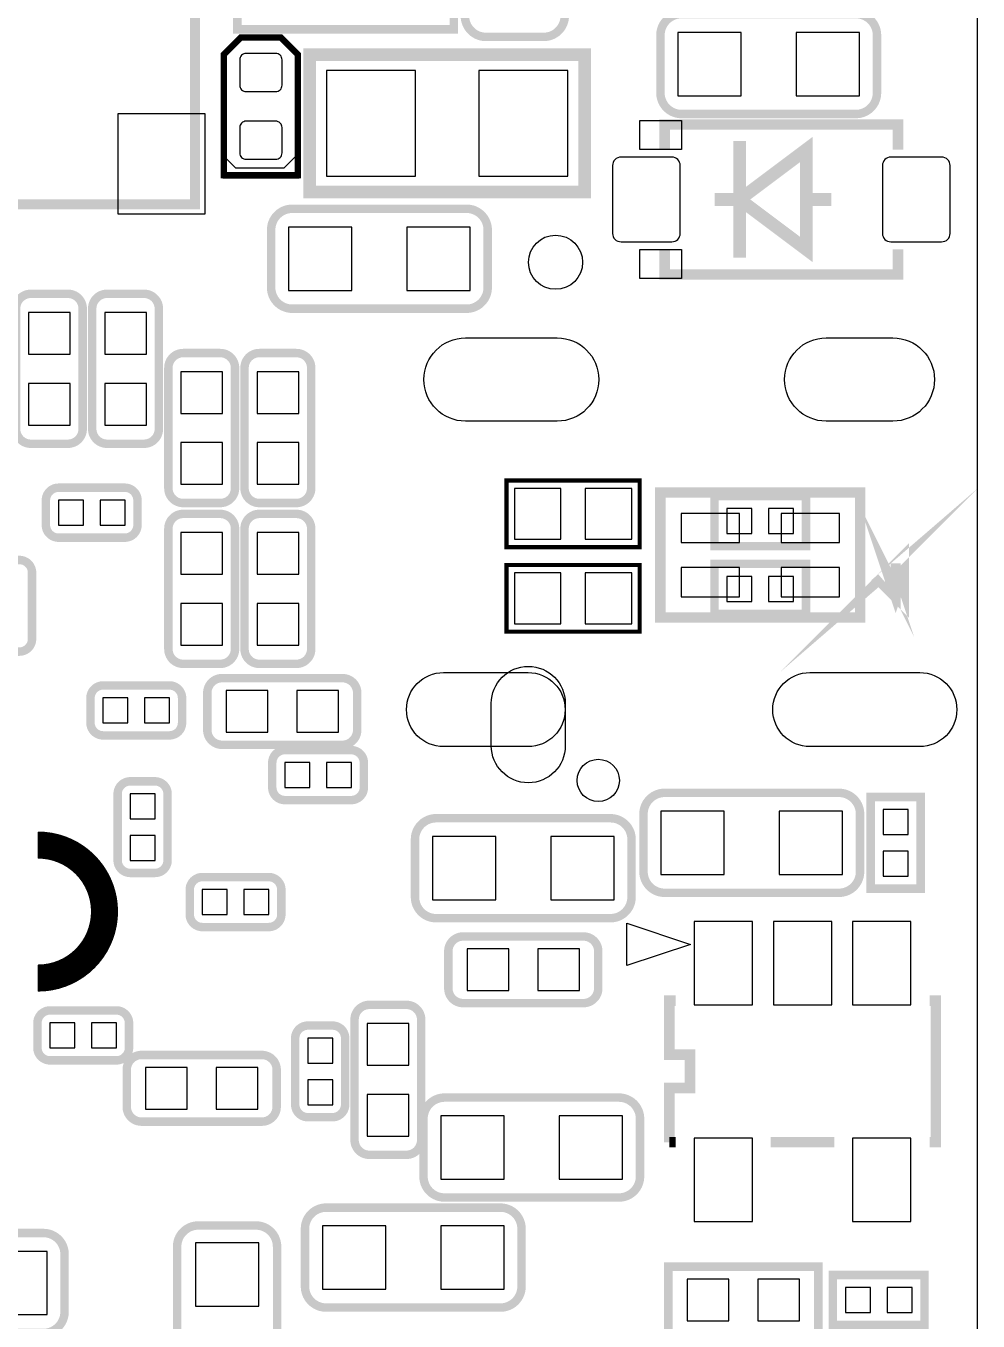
# Model space of a CAD drawing. Extents: x 49.7 to 79.7, y 45.3 to 110.3.
# Drawn here: x 68.3 to 79.73, y 83.67 to 99.21 of the extents above; entities that cross this region are included whole.
import ezdxf

# ---------------------------------------------------------------- set-up
doc = ezdxf.new("R2010")
doc.units = 0
for name, color, linetype in [('BG_OUTLINE', 5, 'CONTINUOUS'), ('BG_SILKSCREEN_BOTTOM', 122, 'CONTINUOUS'), ('PG_NEW-SILK-BOTTOM', 4, 'CONTINUOUS'), ('PG_SILKSCREEN_BOTTOM', 122, 'CONTINUOUS'), ('PIN_BOTTOM', 12, 'CONTINUOUS')]:
    doc.layers.add(name, color=color, linetype=linetype)

msp = doc.modelspace()

# ---------------------------------------------------------------- linework, layer by layer
at = {"layer": 'BG_OUTLINE'}
msp.add_lwpolyline([(49.71415, 107.799378, -0.414244), (52.193952, 110.278926), (77.254354, 110.278926, -0.414214), (79.719678, 107.813602), (79.719678, 47.804578, -0.444754), (76.917296, 45.277278), (52.171854, 45.277278, -0.414183), (49.71415, 47.734728)], format="xyb", close=True, dxfattribs=at)
at = {"layer": 'BG_SILKSCREEN_BOTTOM', "const_width": 0.009652}
for points in [[(68.44411, 89.538556), (68.44411, 89.223342)], [(68.44411, 87.942674), (68.44411, 87.627206)]]:
    msp.add_lwpolyline(points, dxfattribs=at)
for points in [[(68.44411, 87.627206, 0.199112), (69.11975, 87.907368, 0.199107), (69.399658, 88.583008, 0.199112), (69.11975, 89.258648, 0.199112), (68.44411, 89.538556)], [(68.44411, 87.636858, 0.198858), (69.113146, 87.913972, 0.19894), (69.39026, 88.583008, 0.198917), (69.113146, 89.25179, 0.198917), (68.44411, 89.528904)], [(68.44411, 87.641684, 0.198604), (69.110352, 87.91702, 0.198491), (69.385434, 88.583008, 0.198713), (69.110352, 89.248234, 0.199144), (68.44411, 89.524332)], [(68.44411, 87.64651, 0.198926), (69.106542, 87.92083, 0.198867), (69.380608, 88.583008, 0.198853), (69.106542, 89.245186, 0.198912), (68.44411, 89.519506)], [(68.44411, 87.651336, 0.198364), (69.103748, 87.923624, 0.198332), (69.376036, 88.583008, 0.19874), (69.103748, 89.241376, 0.199189), (68.44411, 89.514934)], [(68.44411, 87.656162, 0.198758), (69.099684, 87.927434, 0.198722), (69.37121, 88.583008, 0.198731), (69.099684, 89.238582, 0.198735), (68.44411, 89.510108)], [(68.44411, 87.660734, 0.198355), (69.09689, 87.930228, 0.198368), (69.366384, 88.583008, 0.198527), (69.09689, 89.234772, 0.198908), (68.44411, 89.505282)], [(68.44411, 87.66556, 0.198672), (69.09308, 87.934038, 0.198754), (69.361558, 88.583008, 0.198722), (69.09308, 89.231724, 0.198726), (68.44411, 89.500456)], [(68.44411, 87.670386, 0.198577), (69.089524, 87.937086, 0.198867), (69.356732, 88.583008, 0.19908), (69.089524, 89.228168, 0.199135), (68.44411, 89.495376)], [(68.44411, 87.675212, 0.198763), (69.086476, 87.940896, 0.198645), (69.35216, 88.583008, 0.198672), (69.086476, 89.22512, 0.19874), (68.44411, 89.490804)], [(68.44411, 87.680038, 0.198477), (69.082666, 87.94369, 0.198944), (69.347334, 88.583008, 0.199112), (69.082666, 89.22131, 0.199185), (68.44411, 89.486232)], [(68.44411, 87.684864, 0.198599), (69.079618, 87.947754, 0.198468), (69.342508, 88.583008, 0.198976), (69.079618, 89.217754, 0.199307), (68.44411, 89.481152)], [(68.44411, 87.689436, 0.199153), (69.075808, 87.951564, 0.199062), (69.337682, 88.583008, 0.199112), (69.075808, 89.214706, 0.199116), (68.44411, 89.47658)], [(68.44411, 87.694516, 0.198491), (69.073014, 87.954104, 0.198577), (69.33311, 88.583008, 0.198917), (69.073014, 89.210642, 0.199321), (68.44411, 89.471754)], [(68.44411, 87.699088, 0.198931), (69.069458, 87.957914, 0.414137), (69.069458, 89.208102, 0.198949), (68.44411, 89.466928)], [(68.44411, 87.703914, 0.198554), (69.06641, 87.960962, 0.198432), (69.323458, 88.583008, 0.198686), (69.06641, 89.204038, 0.199157), (68.44411, 89.462102)], [(68.44411, 87.708486, 0.19889), (69.0626, 87.964518, 0.198931), (69.318632, 88.583008, 0.198944), (69.0626, 89.201244, 0.199012), (68.44411, 89.457276)], [(68.44411, 87.713312, 0.19835), (69.059552, 87.96782, 0.198264), (69.31406, 88.583008, 0.198745), (69.059552, 89.197434, 0.199148), (68.44411, 89.452704)], [(68.44411, 87.718392, 0.198949), (69.055742, 87.97163, 0.198899), (69.309234, 88.583008, 0.198949), (69.055742, 89.19464, 0.198944), (68.44411, 89.447878)], [(68.44411, 87.722964, 0.198282), (69.052948, 87.97417, 0.198368), (69.304154, 88.583008, 0.198531), (69.052948, 89.190576, 0.19894), (68.44411, 89.443052)], [(68.44411, 87.72779, 0.198731), (69.049392, 87.97798, 0.198677), (69.299328, 88.583008, 0.198686), (69.049392, 89.188036, 0.19874), (68.44411, 89.438226)], [(68.44411, 87.732362, 0.198513), (69.045328, 87.981028, 0.198876), (69.29501, 88.583008, 0.199293), (69.045328, 89.183972, 0.199371), (68.44411, 89.433654)], [(68.44411, 87.737442, 0.198667), (69.042534, 87.984584, 0.198681), (69.28993, 88.583008, 0.19874), (69.042534, 89.181178, 0.198804), (68.44411, 89.428574)], [(68.44411, 87.742014, 0.198486), (69.038724, 87.987886, 0.19889), (69.285104, 88.583008, 0.19913), (69.038724, 89.177368, 0.199126), (68.44411, 89.424002)], [(68.44411, 87.74684, 0.19874), (69.035676, 87.991696, 0.198681), (69.280278, 88.583008, 0.198953), (69.035676, 89.173558, 0.199366), (68.44411, 89.419176)], [(68.44411, 87.751666, 0.198246), (69.031866, 87.994236, 0.198758), (69.275452, 88.583008, 0.199121), (69.031866, 89.17051, 0.199116), (68.44411, 89.41435)], [(68.44411, 87.756492, 0.198572), (69.029326, 87.9983, 0.198445), (69.27088, 88.583008, 0.198917), (69.029326, 89.166954, 0.199389), (68.44411, 89.409778)], [(68.44411, 87.761318, 0.199162), (69.025262, 88.00211, 0.199044), (69.266054, 88.583008, 0.199098), (69.025262, 89.163906, 0.199162), (68.44411, 89.404698)], [(68.44411, 87.76589, 0.198454), (69.022468, 88.00465, 0.198468), (69.261228, 88.583008, 0.198654), (69.022468, 89.160096, 0.199162), (68.44411, 89.400126)], [(68.44411, 87.770716, 0.198885), (69.018658, 88.008714, 0.198931), (69.256402, 88.583008, 0.198885), (69.018658, 89.157302, 0.19889), (68.44411, 89.3953)], [(68.44411, 87.775542, 0.198509), (69.01561, 88.011762, 0.198459), (69.25183, 88.583008, 0.198745), (69.01561, 89.153492, 0.199185), (68.44411, 89.390474)], [(68.44411, 87.780114, 0.198908), (69.0118, 88.015318, 0.198976), (69.247004, 88.583008, 0.198926), (69.0118, 89.150444, 0.198926), (68.44411, 89.385648)], [(68.447158, 87.651336, 0.414208), (69.388482, 88.59266, 0.199321), (69.11213, 89.257886, 0.199225), (68.447158, 89.53373)], [(68.451984, 87.636858, 0.198885), (69.120766, 87.913972, 0.19894), (69.39788, 88.583008, 0.414173), (68.451984, 89.528904)], [(68.44411, 87.785194, 0.198327), (69.00926, 88.018366, 0.1982), (69.242178, 88.583008, 0.198731), (69.00926, 89.146888, 0.19918), (68.44411, 89.380822)], [(68.44411, 87.789766, 0.198971), (69.005196, 88.022176, 0.198831), (69.237352, 88.583008, 0.198867), (69.005196, 89.14384, 0.19894), (68.44411, 89.375996)], [(68.44411, 87.794592, 0.198228), (69.002402, 88.024716, 0.198246), (69.23278, 88.583008, 0.198413), (69.002402, 89.14003, 0.198931), (68.44411, 89.371424)], [(68.44411, 87.799672, 0.198622), (68.998592, 88.02878, 0.413641), (68.998592, 89.137236, 0.198649), (68.44411, 89.366598)], [(68.44411, 87.804244, 0.198522), (68.994528, 88.031828, 0.198921), (69.223128, 88.583008, 0.199148), (68.994528, 89.133426, 0.199139), (68.44411, 89.361772)], [(68.44411, 87.80907, 0.198645), (68.991734, 88.035384, 0.198754), (69.218302, 88.583008, 0.198722), (68.991734, 89.130378, 0.198717), (68.44411, 89.356946)], [(68.44411, 87.813642, 0.198531), (68.988178, 88.038432, 0.198853), (69.21373, 88.583008, 0.199144), (68.988178, 89.126822, 0.19923), (68.44411, 89.352374)], [(68.44411, 87.818468, 0.198531), (68.98513, 88.042242, 0.198355), (69.208904, 88.583008, 0.198867), (68.98513, 89.123012, 0.199389), (68.44411, 89.347548)], [(68.44411, 87.823294, 0.199121), (68.98132, 88.045798, 0.199185), (69.204078, 88.583008, 0.199139), (68.98132, 89.119964, 0.199216), (68.44411, 89.342722)], [(68.44411, 87.82812, 0.198404), (68.978526, 88.048846, 0.198423), (69.198998, 88.583008, 0.198962), (68.978526, 89.116408, 0.199348), (68.44411, 89.337896)], [(68.44411, 87.832692, 0.198908), (68.974462, 88.05291, 0.198899), (69.194172, 88.583008, 0.198958), (68.974462, 89.11336, 0.198949), (68.44411, 89.33307)], [(68.44411, 87.837518, 0.198404), (68.971668, 88.05545, 0.1985), (69.189854, 88.583008, 0.198667), (68.971668, 89.10955, 0.199153), (68.44411, 89.328498)], [(68.44411, 87.842598, 0.414244), (69.184774, 88.583008, 0.198903), (68.968112, 89.106756, 0.19898), (68.44411, 89.323418)], [(68.44411, 87.84717, 0.198282), (68.965064, 88.062308, 0.198101), (69.179948, 88.583008, 0.198649), (68.965064, 89.102946, 0.199212), (68.44411, 89.318846)], [(68.44411, 87.851996, 0.198876), (68.961254, 88.065864, 0.198944), (69.175122, 88.583008, 0.19884), (68.961254, 89.099898, 0.198926), (68.44411, 89.31402)], [(68.44411, 87.856822, 0.198196), (68.95846, 88.068912, 0.198132), (69.17055, 88.583008, 0.198708), (68.95846, 89.096342, 0.199112), (68.44411, 89.309194)], [(68.44411, 87.861394, 0.198713), (68.954396, 88.072976, 0.198622), (69.165724, 88.583008, 0.198677), (68.954396, 89.093294, 0.198686), (68.44411, 89.304622)], [(68.44411, 87.866474, 0.198187), (68.951602, 88.075516, 0.198214), (69.160898, 88.583008, 0.198418), (68.951602, 89.089484, 0.198917), (68.44411, 89.299796)], [(68.44411, 87.871046, 0.198722), (68.948046, 88.079326, 0.198649), (69.156072, 88.583008, 0.198663), (68.948046, 89.08669, 0.19874), (68.44411, 89.29497)], [(68.44411, 87.875872, 0.198477), (68.944236, 88.082374, 0.198831), (69.1515, 88.583008, 0.19913), (68.944236, 89.08288, 0.199212), (68.44411, 89.290144)], [(68.44411, 87.880952, 0.198677), (68.941188, 88.08593, 0.198699), (69.146674, 88.583008, 0.198876), (68.941188, 89.078816, 0.199466), (68.44411, 89.285318)], [(68.44411, 87.88527, 0.198205), (68.937378, 88.088978, 0.198604), (69.141848, 88.583008, 0.199171), (68.937378, 89.076022, 0.199139), (68.44411, 89.280746)], [(68.44411, 87.89035, 0.198486), (68.93433, 88.093042, 0.198341), (69.137022, 88.583008, 0.198944), (68.93433, 89.072212, 0.199461), (68.44411, 89.275666)], [(68.44411, 87.894922, 0.199148), (68.93052, 88.096598, 0.199225), (69.132196, 88.583008, 0.199171), (68.93052, 89.069418, 0.199171), (68.44411, 89.27084)], [(68.44411, 87.899748, 0.198373), (68.927726, 88.099392, 0.198477), (69.127624, 88.583008, 0.19874), (68.927726, 89.065862, 0.199098), (68.44411, 89.266268)], [(68.44411, 87.904574, 0.198962), (68.92417, 88.103456, 0.41405), (68.92417, 89.062814, 0.198953), (68.44411, 89.261442)], [(68.44411, 87.9094, 0.198409), (68.921122, 88.10625, 0.198341), (69.117972, 88.583008, 0.198604), (68.921122, 89.05875, 0.19923), (68.44411, 89.256616)], [(68.44411, 87.913972, 0.198885), (68.917312, 88.109806, 0.198899), (69.113146, 88.583008, 0.198912), (68.917312, 89.055956, 0.198908), (68.44411, 89.25179)], [(68.44411, 87.918798, 0.198218), (68.914264, 88.113108, 0.198064), (69.108574, 88.583008, 0.198672), (68.914264, 89.052146, 0.199216), (68.44411, 89.247218)], [(68.44411, 87.923624, 0.199003), (68.910454, 88.116918, 0.198844), (69.103748, 88.583008, 0.198908), (68.910454, 89.049352, 0.198899), (68.44411, 89.242392)], [(68.44411, 87.92845, 0.198114), (68.90766, 88.119712, 0.198137), (69.098922, 88.583008, 0.198468), (68.90766, 89.045796, 0.19884), (68.44411, 89.23782)], [(68.44411, 87.933276, 0.19869), (68.904104, 88.123522, 0.19855), (69.093842, 88.583008, 0.198613), (68.904104, 89.042748, 0.198677), (68.44411, 89.23274)], [(68.44411, 87.937848, 0.198386), (68.90004, 88.126316, 0.198867), (69.089524, 88.583008, 0.199126), (68.90004, 89.038684, 0.199216), (68.44411, 89.228168)], [(68.44411, 87.942674, 0.198563), (68.897246, 88.129872, 0.198581), (69.084444, 88.583008, 0.198681), (68.897246, 89.03589, 0.198781), (68.44411, 89.223342)]]:
    msp.add_lwpolyline(points, format="xyb", dxfattribs=at)
at = {"layer": 'PG_NEW-SILK-BOTTOM'}
for points, const_width in [([(59.076336, 103.122222), (59.076336, 97.072196), (70.326504, 97.072196), (70.326504, 103.122222), (59.076336, 103.122222)], 0.119888), ([(73.435972, 99.171252), (73.435972, 100.371148), (70.836028, 100.371148), (70.836028, 99.171252), (73.435972, 99.171252)], 0.1016), ([(71.5645, 97.4217), (71.5645, 98.8695), (71.3613, 99.0727), (70.8787, 99.0727), (70.6755, 98.8695), (70.6755, 97.4217), (71.5645, 97.4217)], 0.0762), ([(71.7042, 98.8695), (75.0062, 98.8695), (75.0062, 97.2185), (71.7042, 97.2185), (71.7042, 98.8695)], 0.1524), ([(78.767686, 97.729548), (78.767686, 98.029522), (75.96759, 98.029522), (75.96759, 97.729548)], 0.127), ([(75.96759, 96.529652), (75.96759, 96.229678), (78.767686, 96.229678), (78.767686, 96.529652)], 0.127), ([(75.666854, 92.957904), (75.666854, 93.758004), (74.066654, 93.758004), (74.066654, 92.957904), (75.666854, 92.957904)], 0.0508), ([(78.314296, 92.112338), (78.314296, 93.612462), (75.914504, 93.612462), (75.914504, 92.112338), (78.314296, 92.112338)], 0.127), ([(76.56449, 93.568774), (76.56449, 92.968826), (77.66431, 92.968826), (77.66431, 93.568774), (76.56449, 93.568774)], 0.1016), ([(76.56449, 92.755974), (76.56449, 92.156026), (77.66431, 92.156026), (77.66431, 92.755974), (76.56449, 92.755974)], 0.1016), ([(75.666854, 91.941904), (75.666854, 92.742004), (74.066654, 92.742004), (74.066654, 91.941904), (75.666854, 91.941904)], 0.0508), ([(78.440026, 88.85809), (79.039974, 88.85809), (79.039974, 89.95791), (78.440026, 89.95791), (78.440026, 88.85809)], 0.1016), ([(76.0984, 87.514684), (76.022454, 87.514684), (76.022454, 86.864698), (76.271374, 86.864698), (76.271374, 86.464902), (76.022454, 86.464902), (76.022454, 85.814916)], 0.127), ([(79.1464, 85.814916), (79.222346, 85.814916), (79.222346, 87.514684), (79.1464, 87.514684)], 0.127), ([(76.022454, 85.814916), (76.0984, 85.814916)], 0.127), ([(77.2414, 85.814916), (78.0034, 85.814916)], 0.127), ([(76.011278, 84.32165), (76.011278, 83.52155), (77.811122, 83.52155), (77.811122, 84.32165), (76.011278, 84.32165)], 0.1016), ([(79.08671, 83.621626), (79.08671, 84.221574), (77.98689, 84.221574), (77.98689, 83.621626), (79.08671, 83.621626)], 0.1016)]:
    msp.add_lwpolyline(points, dxfattribs=dict(at, const_width=const_width))
at = {"layer": 'PG_NEW-SILK-BOTTOM', "const_width": 0.1016}
for points in [[(74.513948, 101.680772), (73.822052, 101.680772, 0.414275), (73.568052, 101.426772), (73.568052, 99.334828, 0.414275), (73.822052, 99.080828), (74.513948, 99.080828, 0.414275), (74.767948, 99.334828), (74.767948, 101.426772, 0.414275), (74.513948, 101.680772)], [(75.916028, 99.101148), (75.916028, 98.409252, 0.414275), (76.170028, 98.155252), (78.261972, 98.155252, 0.414275), (78.515972, 98.409252), (78.515972, 99.101148, 0.414275), (78.261972, 99.355148), (76.170028, 99.355148, 0.414275), (75.916028, 99.101148)], [(71.242428, 96.764348), (71.242428, 96.072452, 0.414275), (71.496428, 95.818452), (73.588372, 95.818452, 0.414275), (73.842372, 96.072452), (73.842372, 96.764348, 0.414275), (73.588372, 97.018348), (71.496428, 97.018348, 0.414275), (71.242428, 96.764348)], [(68.80225, 95.997522), (68.35775, 95.997522, 0.414244), (68.17995, 95.819722), (68.17995, 94.375478, 0.414244), (68.35775, 94.197678), (68.80225, 94.197678, 0.414244), (68.98005, 94.375478), (68.98005, 95.819722, 0.414244), (68.80225, 95.997522)], [(69.71665, 95.997522), (69.27215, 95.997522, 0.414244), (69.09435, 95.819722), (69.09435, 94.375478, 0.414244), (69.27215, 94.197678), (69.71665, 94.197678, 0.414244), (69.89445, 94.375478), (69.89445, 95.819722, 0.414244), (69.71665, 95.997522)], [(70.63105, 95.286322), (70.18655, 95.286322, 0.414244), (70.00875, 95.108522), (70.00875, 93.664278, 0.414244), (70.18655, 93.486478), (70.63105, 93.486478, 0.414244), (70.80885, 93.664278), (70.80885, 95.108522, 0.414244), (70.63105, 95.286322)], [(71.10095, 93.486478), (71.54545, 93.486478, 0.414244), (71.72325, 93.664278), (71.72325, 95.108522, 0.414244), (71.54545, 95.286322), (71.10095, 95.286322, 0.414244), (70.92315, 95.108522), (70.92315, 93.664278, 0.414244), (71.10095, 93.486478)], [(69.63791, 93.222826), (69.63791, 93.517974, 0.414362), (69.48551, 93.670374), (68.69049, 93.670374, 0.414362), (68.53809, 93.517974), (68.53809, 93.222826, 0.414362), (68.69049, 93.070426), (69.48551, 93.070426, 0.414362), (69.63791, 93.222826)], [(70.63105, 93.355922), (70.18655, 93.355922, 0.414244), (70.00875, 93.178122), (70.00875, 91.733878, 0.414244), (70.18655, 91.556078), (70.63105, 91.556078, 0.414244), (70.80885, 91.733878), (70.80885, 93.178122, 0.414244), (70.63105, 93.355922)], [(71.54545, 93.355922), (71.10095, 93.355922, 0.414244), (70.92315, 93.178122), (70.92315, 91.733878, 0.414244), (71.10095, 91.556078), (71.54545, 91.556078, 0.414244), (71.72325, 91.733878), (71.72325, 93.178122, 0.414244), (71.54545, 93.355922)], [(67.924426, 91.70289), (68.219574, 91.70289, 0.413874), (68.371974, 91.855036), (68.371974, 92.650564, 0.413874), (68.219574, 92.80271), (67.924426, 92.80271, 0.413874), (67.772026, 92.650564), (67.772026, 91.855036, 0.413874), (67.924426, 91.70289)], [(70.475856, 91.206828), (70.475856, 90.762328, 0.414244), (70.653656, 90.584528), (72.0979, 90.584528, 0.414244), (72.2757, 90.762328), (72.2757, 91.206828, 0.414244), (72.0979, 91.384628), (70.653656, 91.384628, 0.414244), (70.475856, 91.206828)], [(70.173088, 90.849704), (70.173088, 91.144852, 0.414362), (70.020688, 91.297252), (69.225668, 91.297252, 0.414362), (69.073268, 91.144852), (69.073268, 90.849704, 0.414362), (69.225668, 90.697304), (70.020688, 90.697304, 0.414362), (70.173088, 90.849704)], [(71.25589, 90.368374), (71.25589, 90.073226, 0.413874), (71.408036, 89.920826), (72.203564, 89.920826, 0.413874), (72.35571, 90.073226), (72.35571, 90.368374, 0.413874), (72.203564, 90.520774), (71.408036, 90.520774, 0.413874), (71.25589, 90.368374)], [(69.846952, 90.146124), (69.551804, 90.146124, 0.414362), (69.399404, 89.993724), (69.399404, 89.198704, 0.414362), (69.551804, 89.046304), (69.846952, 89.046304, 0.414362), (69.999352, 89.198704), (69.999352, 89.993724, 0.414362), (69.846952, 90.146124)], [(78.312772, 89.062052), (78.312772, 89.753948, 0.414275), (78.058772, 90.007948), (75.966828, 90.007948, 0.414275), (75.712828, 89.753948), (75.712828, 89.062052, 0.414275), (75.966828, 88.808052), (78.058772, 88.808052, 0.414275), (78.312772, 89.062052)], [(75.569572, 88.757252), (75.569572, 89.449148, 0.414275), (75.315572, 89.703148), (73.223628, 89.703148, 0.414275), (72.969628, 89.449148), (72.969628, 88.757252, 0.414275), (73.223628, 88.503252), (75.315572, 88.503252, 0.414275), (75.569572, 88.757252)], [(70.26529, 88.844374), (70.26529, 88.549226, 0.414362), (70.41769, 88.396826), (71.21271, 88.396826, 0.414362), (71.36511, 88.549226), (71.36511, 88.844374, 0.414362), (71.21271, 88.996774), (70.41769, 88.996774, 0.414362), (70.26529, 88.844374)], [(75.169522, 87.66175), (75.169522, 88.10625, 0.414244), (74.991722, 88.28405), (73.547478, 88.28405, 0.414244), (73.369678, 88.10625), (73.369678, 87.66175, 0.414244), (73.547478, 87.48395), (74.991722, 87.48395, 0.414244), (75.169522, 87.66175)], [(69.53631, 86.949026), (69.53631, 87.244174, 0.414362), (69.38391, 87.396574), (68.58889, 87.396574, 0.414362), (68.43649, 87.244174), (68.43649, 86.949026, 0.414362), (68.58889, 86.796626), (69.38391, 86.796626, 0.414362), (69.53631, 86.949026)], [(72.42175, 85.663278), (72.86625, 85.663278, 0.414244), (73.04405, 85.841078), (73.04405, 87.285322, 0.414244), (72.86625, 87.463122), (72.42175, 87.463122, 0.414244), (72.24395, 87.285322), (72.24395, 85.841078, 0.414244), (72.42175, 85.663278)], [(71.683626, 86.11489), (71.978774, 86.11489, 0.414362), (72.131174, 86.26729), (72.131174, 87.06231, 0.414362), (71.978774, 87.21471), (71.683626, 87.21471, 0.414362), (71.531226, 87.06231), (71.531226, 86.26729, 0.414362), (71.683626, 86.11489)], [(69.508878, 86.68385), (69.508878, 86.23935, 0.414244), (69.686678, 86.06155), (71.130922, 86.06155, 0.414244), (71.308722, 86.23935), (71.308722, 86.68385, 0.414244), (71.130922, 86.86165), (69.686678, 86.86165, 0.414244), (69.508878, 86.68385)], [(75.671172, 85.404452), (75.671172, 86.096348, 0.414275), (75.417172, 86.350348), (73.325228, 86.350348, 0.414275), (73.071228, 86.096348), (73.071228, 85.404452, 0.414275), (73.325228, 85.150452), (75.417172, 85.150452, 0.414275), (75.671172, 85.404452)], [(74.248772, 84.083652), (74.248772, 84.775548, 0.414275), (73.994772, 85.029548), (71.902828, 85.029548, 0.414275), (71.648828, 84.775548), (71.648828, 84.083652, 0.414275), (71.902828, 83.829652), (73.994772, 83.829652, 0.414275), (74.248772, 84.083652)], [(68.762372, 83.778852), (68.762372, 84.470748, 0.414275), (68.508372, 84.724748), (66.416428, 84.724748, 0.414275), (66.162428, 84.470748), (66.162428, 83.778852, 0.414275), (66.416428, 83.524852), (68.508372, 83.524852, 0.414275), (68.762372, 83.778852)], [(71.059548, 84.815172), (70.367652, 84.815172, 0.414275), (70.113652, 84.561172), (70.113652, 82.469228, 0.414275), (70.367652, 82.215228), (71.059548, 82.215228, 0.414275), (71.313548, 82.469228), (71.313548, 84.561172, 0.414275), (71.059548, 84.815172)]]:
    msp.add_lwpolyline(points, format="xyb", dxfattribs=at)
at = {"layer": 'PG_NEW-SILK-BOTTOM'}
for points in [[(75.667616, 97.729548), (75.667616, 98.07956), (76.167742, 98.07956), (76.167742, 97.729548)], [(71.5772, 97.6884), (71.5772, 97.3836), (70.6628, 97.3836), (70.6628, 97.663), (70.8152, 97.5106), (71.3994, 97.5106)], [(75.667616, 96.17964), (75.667616, 96.529652), (76.167742, 96.529652), (76.167742, 96.17964)]]:
    msp.add_lwpolyline(points, close=True, dxfattribs=at)
at = {"layer": 'PG_SILKSCREEN_BOTTOM'}
for points, const_width in [([(76.867766, 97.1296), (77.667612, 96.529652), (77.667612, 97.729548), (76.867766, 97.1296), (76.859638, 97.1296)], 0.1524), ([(76.867766, 96.429576), (76.867766, 97.829624)], 0.1524), ([(76.867766, 97.1296), (76.567538, 97.1296)], 0.1524), ([(77.621638, 97.1296), (77.967586, 97.1296)], 0.1524), ([(78.570074, 92.586302), (78.5368, 92.5576), (78.8416, 92.8624), (78.8416, 92.6592), (78.74, 92.3544), (78.6384, 92.6592), (78.74, 92.456), (78.74, 92.7608)], 0.119888), ([(78.8416, 92.6592), (78.8416, 92.2528), (78.5368, 92.5576), (78.570074, 92.586302)], 0.119888)]:
    msp.add_lwpolyline(points, dxfattribs=dict(at, const_width=const_width))
msp.add_lwpolyline([(76.2762, 88.1888), (75.5142, 87.9348), (75.5142, 88.4428)], close=True, dxfattribs=at)
at = {"layer": 'PIN_BOTTOM'}
for points in [[(76.886054, 99.135184), (76.126086, 99.135184), (76.126086, 98.375216), (76.886054, 98.375216)], [(78.305914, 99.135184), (77.545946, 99.135184), (77.545946, 98.375216), (78.305914, 98.375216)], [(71.9074, 98.679), (71.9074, 97.409), (72.9742, 97.409), (72.9742, 98.679)], [(73.7362, 98.679), (73.7362, 97.409), (74.803, 97.409), (74.803, 98.679)], [(69.401436, 98.157284), (69.401436, 96.957388), (70.451472, 96.957388), (70.451472, 98.157284)], [(72.212454, 96.798384), (71.452486, 96.798384), (71.452486, 96.038416), (72.212454, 96.038416)], [(73.632314, 96.798384), (72.872346, 96.798384), (72.872346, 96.038416), (73.632314, 96.038416)], [(68.830063, 95.772605), (68.329937, 95.772605), (68.329937, 95.272479), (68.830063, 95.272479)], [(69.744463, 95.772605), (69.244337, 95.772605), (69.244337, 95.272479), (69.744463, 95.272479)], [(70.658863, 95.061405), (70.158737, 95.061405), (70.158737, 94.561279), (70.658863, 94.561279)], [(71.073137, 94.561279), (71.573263, 94.561279), (71.573263, 95.061405), (71.073137, 95.061405)], [(68.830063, 94.922721), (68.329937, 94.922721), (68.329937, 94.422595), (68.830063, 94.422595)], [(69.744463, 94.922721), (69.244337, 94.922721), (69.244337, 94.422595), (69.744463, 94.422595)], [(70.658863, 94.211521), (70.158737, 94.211521), (70.158737, 93.711395), (70.658863, 93.711395)], [(71.073137, 93.711395), (71.573263, 93.711395), (71.573263, 94.211521), (71.073137, 94.211521)], [(74.721212, 93.053154), (74.721212, 93.662754), (74.162412, 93.662754), (74.162412, 93.053154)], [(75.571096, 93.053154), (75.571096, 93.662754), (75.012296, 93.662754), (75.012296, 93.053154)], [(68.988178, 93.220286), (68.988178, 93.52026), (68.688204, 93.52026), (68.688204, 93.220286)], [(69.48805, 93.220286), (69.48805, 93.52026), (69.188076, 93.52026), (69.188076, 93.220286)], [(76.16444, 93.012514), (76.864464, 93.012514), (76.864464, 93.362526), (76.16444, 93.362526)], [(76.714477, 93.418787), (76.714477, 93.118813), (77.014451, 93.118813), (77.014451, 93.418787)], [(77.214349, 93.418787), (77.214349, 93.118813), (77.514323, 93.118813), (77.514323, 93.418787)], [(77.364336, 93.012514), (78.06436, 93.012514), (78.06436, 93.362526), (77.364336, 93.362526)], [(70.658863, 93.131005), (70.158737, 93.131005), (70.158737, 92.630879), (70.658863, 92.630879)], [(71.573263, 93.131005), (71.073137, 93.131005), (71.073137, 92.630879), (71.573263, 92.630879)], [(76.16444, 92.362274), (76.864464, 92.362274), (76.864464, 92.712286), (76.16444, 92.712286)], [(77.364336, 92.362274), (78.06436, 92.362274), (78.06436, 92.712286), (77.364336, 92.712286)], [(74.721212, 92.037154), (74.721212, 92.646754), (74.162412, 92.646754), (74.162412, 92.037154)], [(75.571096, 92.037154), (75.571096, 92.646754), (75.012296, 92.646754), (75.012296, 92.037154)], [(76.714477, 92.605987), (76.714477, 92.306013), (77.014451, 92.306013), (77.014451, 92.605987)], [(77.214349, 92.605987), (77.214349, 92.306013), (77.514323, 92.306013), (77.514323, 92.605987)], [(70.658863, 92.281121), (70.158737, 92.281121), (70.158737, 91.780995), (70.658863, 91.780995)], [(71.573263, 92.281121), (71.073137, 92.281121), (71.073137, 91.780995), (71.573263, 91.780995)], [(69.523356, 90.847164), (69.523356, 91.147138), (69.223382, 91.147138), (69.223382, 90.847164)], [(70.023228, 90.847164), (70.023228, 91.147138), (69.723254, 91.147138), (69.723254, 90.847164)], [(70.700773, 91.234641), (70.700773, 90.734515), (71.200899, 90.734515), (71.200899, 91.234641)], [(71.550657, 91.234641), (71.550657, 90.734515), (72.050783, 90.734515), (72.050783, 91.234641)], [(71.405877, 90.370787), (71.405877, 90.070813), (71.705851, 90.070813), (71.705851, 90.370787)], [(71.905749, 90.370787), (71.905749, 90.070813), (72.205723, 90.070813), (72.205723, 90.370787)], [(69.849365, 89.996137), (69.549391, 89.996137), (69.549391, 89.696163), (69.849365, 89.696163)], [(75.922886, 89.028016), (76.682854, 89.028016), (76.682854, 89.787984), (75.922886, 89.787984)], [(77.342746, 89.028016), (78.102714, 89.028016), (78.102714, 89.787984), (77.342746, 89.787984)], [(78.590013, 89.507949), (78.889987, 89.507949), (78.889987, 89.807923), (78.590013, 89.807923)], [(69.849365, 89.496265), (69.549391, 89.496265), (69.549391, 89.196291), (69.849365, 89.196291)], [(73.179686, 88.723216), (73.939654, 88.723216), (73.939654, 89.483184), (73.179686, 89.483184)], [(74.599546, 88.723216), (75.359514, 88.723216), (75.359514, 89.483184), (74.599546, 89.483184)], [(78.590013, 89.008077), (78.889987, 89.008077), (78.889987, 89.308051), (78.590013, 89.308051)], [(70.415277, 88.846787), (70.415277, 88.546813), (70.715251, 88.546813), (70.715251, 88.846787)], [(70.915149, 88.846787), (70.915149, 88.546813), (71.215123, 88.546813), (71.215123, 88.846787)], [(76.322428, 88.464771), (76.322428, 87.464773), (77.022452, 87.464773), (77.022452, 88.464771)], [(77.272388, 88.464771), (77.272388, 87.464773), (77.972412, 87.464773), (77.972412, 88.464771)], [(78.222348, 88.464771), (78.222348, 87.464773), (78.922372, 87.464773), (78.922372, 88.464771)], [(74.094848, 87.63381), (74.094848, 88.133936), (73.594722, 88.133936), (73.594722, 87.63381)], [(74.944732, 87.63381), (74.944732, 88.133936), (74.444606, 88.133936), (74.444606, 87.63381)], [(68.886578, 86.946486), (68.886578, 87.24646), (68.586604, 87.24646), (68.586604, 86.946486)], [(69.38645, 86.946486), (69.38645, 87.24646), (69.086476, 87.24646), (69.086476, 86.946486)], [(72.393937, 86.738079), (72.894063, 86.738079), (72.894063, 87.238205), (72.393937, 87.238205)], [(71.681213, 86.764749), (71.981187, 86.764749), (71.981187, 87.064723), (71.681213, 87.064723)], [(69.733795, 86.711663), (69.733795, 86.211537), (70.233921, 86.211537), (70.233921, 86.711663)], [(70.583679, 86.711663), (70.583679, 86.211537), (71.083805, 86.211537), (71.083805, 86.711663)], [(71.681213, 86.264877), (71.981187, 86.264877), (71.981187, 86.564851), (71.681213, 86.564851)], [(72.393937, 85.888195), (72.894063, 85.888195), (72.894063, 86.388321), (72.393937, 86.388321)], [(73.281286, 85.370416), (74.041254, 85.370416), (74.041254, 86.130384), (73.281286, 86.130384)], [(74.701146, 85.370416), (75.461114, 85.370416), (75.461114, 86.130384), (74.701146, 86.130384)], [(76.322428, 85.864827), (76.322428, 84.864829), (77.022452, 84.864829), (77.022452, 85.864827)], [(78.222348, 85.864827), (78.222348, 84.864829), (78.922372, 84.864829), (78.922372, 85.864827)], [(71.858886, 84.049616), (72.618854, 84.049616), (72.618854, 84.809584), (71.858886, 84.809584)], [(73.278746, 84.049616), (74.038714, 84.049616), (74.038714, 84.809584), (73.278746, 84.809584)], [(71.093584, 83.845146), (71.093584, 84.605114), (70.333616, 84.605114), (70.333616, 83.845146)], [(67.792346, 83.744816), (68.552314, 83.744816), (68.552314, 84.504784), (67.792346, 84.504784)], [(76.236195, 84.171663), (76.236195, 83.671537), (76.736321, 83.671537), (76.736321, 84.171663)], [(77.086079, 84.171663), (77.086079, 83.671537), (77.586205, 83.671537), (77.586205, 84.171663)], [(78.436978, 83.771486), (78.436978, 84.07146), (78.137004, 84.07146), (78.137004, 83.771486)], [(78.93685, 83.771486), (78.93685, 84.07146), (78.636876, 84.07146), (78.636876, 83.771486)]]:
    msp.add_lwpolyline(points, close=True, dxfattribs=at)
for points in [[(71.2978, 98.425, 0.414214), (71.374, 98.5012), (71.374, 98.806, 0.414214), (71.2978, 98.8822), (70.9422, 98.8822, 0.414214), (70.866, 98.806), (70.866, 98.5012, 0.414214), (70.9422, 98.425)], [(71.2978, 97.6122, 0.414214), (71.374, 97.6884), (71.374, 97.9932, 0.414214), (71.2978, 98.0694), (70.9422, 98.0694, 0.414214), (70.866, 97.9932), (70.866, 97.6884, 0.414214), (70.9422, 97.6122)], [(75.341226, 97.536), (75.341226, 96.7232, 0.414214), (75.442826, 96.6216), (76.052426, 96.6216, 0.414214), (76.154026, 96.7232), (76.154026, 97.536, 0.414214), (76.052426, 97.6376), (75.442826, 97.6376, 0.414214)], [(78.58125, 97.536), (78.58125, 96.7232, 0.414214), (78.68285, 96.6216), (79.29245, 96.6216, 0.414214), (79.39405, 96.7232), (79.39405, 97.536, 0.414214), (79.29245, 97.6376), (78.68285, 97.6376, 0.414214)], [(73.576561, 95.468567), (74.676635, 95.468567, -1), (74.676635, 94.468569), (73.576561, 94.468569, -1)], [(77.906626, 95.468567), (78.706726, 95.468567, -1), (78.706726, 94.468569), (77.906626, 94.468569, -1)], [(73.311766, 91.45143), (74.327766, 91.45143, -1), (74.327766, 90.56243), (73.311766, 90.56243, -1)], [(74.774298, 91.081098), (74.774298, 90.573098, -1), (73.885298, 90.573098), (73.885298, 91.081098, -1)], [(77.709522, 91.45143), (79.030322, 91.45143, -1), (79.030322, 90.56243), (77.709522, 90.56243, -1)]]:
    msp.add_lwpolyline(points, format="xyb", close=True, dxfattribs=at)
for centre, radius in [((74.656696, 96.37649), 0.324993), ((75.169776, 90.157046), 0.254)]:
    msp.add_circle(centre, radius, dxfattribs=at)

doc.saveas('drawing.dxf')
